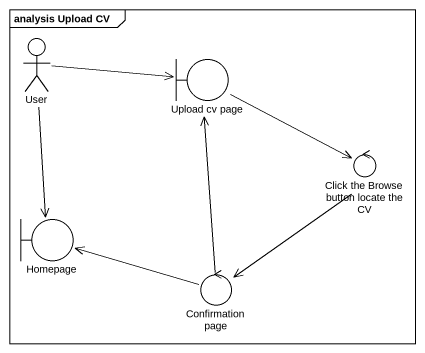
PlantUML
@startuml
mainframe analysis Upload CV
actor User
boundary "Upload cv page" as Upload_cv_page
control "Click the Browse button locate the CV" as Click_the_Browse_button
boundary Homepage
control "Confirmation page" as Confirmation_page
User -right-> Upload_cv_page
User --> Homepage
Upload_cv_page --> Click_the_Browse_button
Click_the_Browse_button --> Confirmation_page
Confirmation_page -up-> Upload_cv_page
Confirmation_page -left-> Homepage
@enduml
